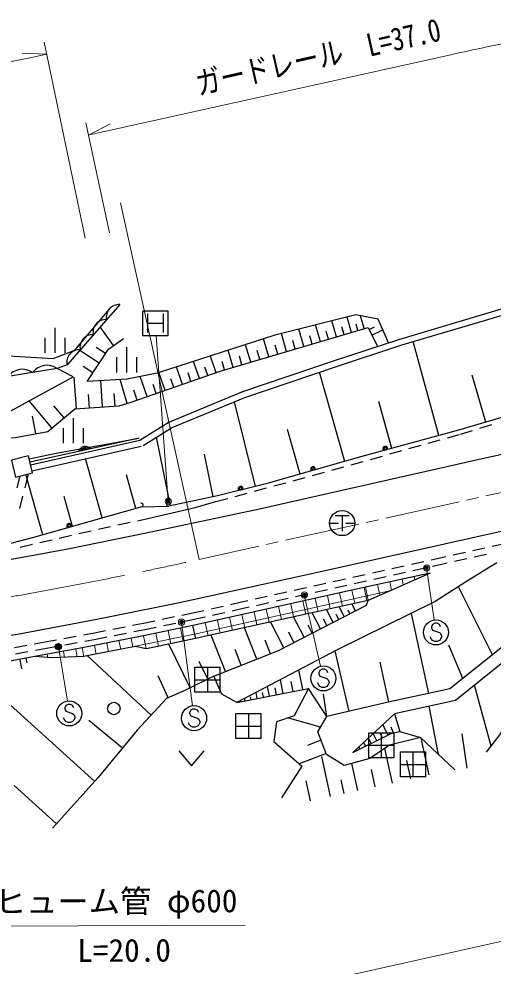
# Model space of a CAD drawing. Units: millimetres at full size, sheet at 1:1000; details may follow other scales. Extents: x 40000 to 680000, y 20000 to 380000.
# Drawn here: x 289692 to 327580, y 263513 to 339140 of the extents above; entities that cross this region are included whole.
import ezdxf
from ezdxf.enums import TextEntityAlignment as Align

# ---------------------------------------------------------------- set-up
doc = ezdxf.new("R2010")
doc.units = ezdxf.units.MM
doc.header["$LTSCALE"] = 1000
doc.header["$PDMODE"] = 32
doc.header["$PDSIZE"] = 500
doc.linetypes.add('CHAIN', pattern=[18.5, 12, -1.5, 3.5, -1.5])
for name, color, linetype, lineweight in [('M-BGD', 7, 'Continuous', 25), ('M-BGD-EXST', 7, 'Continuous', 25), ('M-BMK', 2, 'Continuous', 13), ('M-STR-HTXT', 7, 'Continuous', 13), ('M-STR-STRC', 7, 'Continuous', 25)]:
    doc.layers.add(name, color=color, linetype=linetype, lineweight=lineweight)
doc.styles.add('ＭＳ ゴシック', font='')
doc.styles.get('ＭＳ ゴシック').set_extended_font_data('MS Gothic')

msp = doc.modelspace()

# ---------------------------------------------------------------- linework, layer by layer
at = {"layer": 'M-BGD'}
for p, q in [((299588, 313845), (299588, 315845)), ((299588, 315845), (301588, 315845)), ((299963, 315595), (299963, 314095)), ((301213, 315595), (301213, 314095)), ((301588, 315845), (301588, 313845)), ((317292, 314415), (316992, 315429)), ((299963, 314845), (301213, 314845)), ((313788, 313379), (313396, 314702)), ((315059, 313754), (314683, 315025)), ((316278, 314115), (315917, 315335)), ((316785, 314265), (316635, 314772)), ((292568, 314475), (292568, 312475)), ((297243, 313055), (296186, 314547)), ((311085, 312579), (310660, 314016)), ((312464, 312987), (312056, 314366)), ((314423, 313566), (314235, 314202)), ((315668, 313935), (315488, 314544)), ((317676, 314338), (318108, 314552)), ((317897, 313890), (318762, 314318)), ((291768, 313675), (291768, 312475)), ((293368, 313675), (293368, 312475)), ((301588, 313845), (299588, 313845)), ((308212, 311729), (307798, 313130)), ((309648, 312154), (309223, 313590)), ((311775, 312783), (311571, 313472)), ((313126, 313183), (312930, 313845)), ((323236, 305867), (321198, 313373)), ((296111, 311650), (294553, 312678)), ((296615, 312413), (295851, 312917)), ((298299, 312920), (298299, 310920)), ((306811, 311314), (306406, 312682)), ((308930, 311941), (308718, 312659)), ((310367, 312366), (310154, 313085)), ((297499, 312120), (297499, 310920)), ((299099, 312120), (299099, 310920)), ((304118, 310433), (303646, 311793)), ((305448, 310894), (304987, 312224)), ((306127, 311112), (305925, 311796)), ((307512, 311522), (307304, 312222)), ((295598, 310871), (294818, 311385)), ((301368, 309478), (300875, 310900)), ((302758, 309961), (302276, 311351)), ((303438, 310197), (303202, 310877)), ((304783, 310663), (304552, 311329)), ((315734, 303812), (313707, 310935)), ((294290, 308023), (294115, 310536)), ((296380, 308169), (296234, 310259)), ((298335, 308445), (297787, 310352)), ((299947, 308985), (299389, 310591)), ((302063, 309720), (301822, 310415)), ((327001, 306933), (325905, 310690)), ((299144, 308707), (298865, 309510)), ((300657, 309232), (300411, 309942)), ((292332, 306479), (290508, 308649)), ((295335, 308096), (295262, 309141)), ((297370, 308238), (297301, 309228)), ((308604, 301812), (306918, 308577)), ((319483, 304848), (318464, 308601)), ((293296, 307289), (292486, 308253)), ((291032, 306018), (290770, 307411)), ((294016, 307267), (294016, 305267)), ((293216, 306467), (293216, 305267)), ((294816, 306467), (294816, 305267)), ((299352, 305502), (301611, 306918)), ((299617, 305079), (301877, 306494)), ((312173, 302799), (311159, 306360)), ((326520, 306453), (327477, 306744)), ((299300, 305664), (290572, 303738)), ((301805, 300275), (300673, 305740)), ((323941, 305694), (324904, 305963)), ((324990, 305987), (325946, 306278)), ((290620, 303549), (299352, 305502)), ((290741, 303063), (299461, 305015)), ((320859, 304833), (321822, 305102)), ((322400, 305263), (323363, 305532)), ((296351, 299291), (295016, 304034)), ((305218, 300983), (304511, 304396)), ((317777, 303972), (318740, 304241)), ((319318, 304402), (320281, 304671)), ((314695, 303111), (315658, 303380)), ((316236, 303541), (317199, 303810)), ((289774, 302642), (289535, 301699)), ((290434, 302807), (290155, 301703)), ((291608, 297956), (290255, 302763)), ((299037, 300047), (298281, 302733)), ((311608, 302267), (312573, 302528)), ((313153, 302685), (313634, 302815)), ((313634, 302815), (314117, 302950)), ((310063, 301850), (311029, 302111)), ((289983, 301024), (289737, 300055)), ((306974, 301016), (307939, 301277)), ((308519, 301433), (309484, 301694)), ((293980, 298623), (293312, 300995)), ((299512, 300181), (301665, 300246)), ((305429, 300599), (306395, 300859)), ((297602, 298741), (298580, 298949)), ((299167, 299074), (299395, 299123)), ((294479, 298044), (295454, 298269)), ((296038, 298404), (296273, 298458)), ((296273, 298458), (297016, 298616)), ((291361, 297325), (292336, 297550)), ((292920, 297685), (293895, 297909)), ((327516, 297040), (328491, 297258)), ((289802, 296966), (290776, 297191)), ((324393, 296340), (325369, 296559)), ((325954, 296690), (326930, 296909)), ((321064, 295600), (322041, 295816)), ((322626, 295946), (323120, 296055)), ((323120, 296055), (323807, 296209)), ((324505, 295833), (325481, 296051)), ((326067, 296182), (327042, 296401)), ((317940, 294907), (318916, 295124)), ((319502, 295253), (320479, 295470)), ((319615, 294746), (320591, 294962)), ((321177, 295092), (322154, 295308)), ((322739, 295438), (323233, 295548)), ((323233, 295548), (323920, 295701)), ((314809, 294213), (315299, 294322)), ((315299, 294322), (315792, 294431)), ((316378, 294561), (317354, 294777)), ((316491, 294054), (317467, 294270)), ((318053, 294400), (319029, 294616)), ((311686, 293519), (312662, 293736)), ((313247, 293866), (314224, 294083)), ((313360, 293358), (314336, 293575)), ((314922, 293706), (315411, 293814)), ((315411, 293814), (315905, 293924)), ((327531, 288373), (324823, 293807)), ((307487, 292585), (307976, 292694)), ((308562, 292824), (309538, 293041)), ((310124, 293172), (311100, 293389)), ((310236, 292664), (311213, 292881)), ((311798, 293011), (312774, 293228)), ((305047, 292045), (306024, 292261)), ((306609, 292391), (307487, 292585)), ((306720, 291883), (307599, 292078)), ((307599, 292078), (308089, 292186)), ((308674, 292317), (309651, 292534)), ((314800, 290958), (314273, 291980)), ((315689, 291416), (315283, 292204)), ((316133, 291645), (315991, 291922)), ((316578, 291874), (316293, 292427)), ((301131, 291210), (302110, 291414)), ((302698, 291537), (303584, 291722)), ((302804, 291028), (303693, 291213)), ((303584, 291722), (304461, 291916)), ((303693, 291213), (304572, 291408)), ((305158, 291537), (306135, 291753)), ((312486, 289766), (311645, 291399)), ((313778, 290432), (313112, 291723)), ((314289, 290695), (314026, 291206)), ((315244, 291187), (315042, 291581)), ((322458, 285285), (321061, 291678)), ((297206, 290417), (298187, 290612)), ((298776, 290728), (299657, 290903)), ((299657, 290903), (300544, 291088)), ((299761, 290394), (300650, 290579)), ((301238, 290701), (302217, 290905)), ((308715, 288027), (307723, 290531)), ((310854, 288925), (309791, 290988)), ((313132, 290099), (312799, 290745)), ((293276, 289670), (294259, 289852)), ((294849, 289962), (295736, 290126)), ((295736, 290126), (296617, 290301)), ((295833, 289615), (296718, 289791)), ((297307, 289907), (298288, 290102)), ((298876, 290218), (299761, 290394)), ((306211, 287034), (305059, 289941)), ((311670, 289346), (311249, 290162)), ((289339, 288962), (290324, 289136)), ((290914, 289240), (291800, 289397)), ((291800, 289397), (292686, 289561)), ((291893, 288885), (292781, 289050)), ((293371, 289159), (294355, 289341)), ((294945, 289451), (295833, 289615)), ((303371, 285730), (301660, 289219)), ((309794, 288454), (309367, 289533)), ((325161, 286479), (324056, 289133)), ((289428, 288450), (290413, 288624)), ((291004, 288728), (291893, 288885)), ((300249, 283542), (295167, 288282)), ((307463, 287530), (306967, 288782)), ((316073, 283850), (314956, 288675)), ((289763, 288004), (289902, 287252)), ((290254, 288095), (290324, 287719)), ((304775, 286418), (304086, 287822)), ((319261, 284586), (318563, 287783)), ((301605, 284921), (300807, 286693)), ((303755, 285376), (303755, 287376)), ((303755, 287376), (305755, 287376)), ((304755, 287376), (304755, 285376)), ((305899, 285211), (305268, 286660)), ((305755, 287376), (305755, 285376)), ((312379, 285597), (312069, 287158)), ((303755, 286376), (305755, 286376)), ((310818, 285287), (310600, 286385)), ((311599, 285442), (311444, 286222)), ((327437, 281070), (326091, 285942)), ((305755, 285376), (303755, 285376)), ((307111, 284551), (305899, 285211)), ((307111, 284551), (312818, 285684)), ((308739, 284874), (308643, 285356)), ((309229, 284971), (309152, 285358)), ((309720, 285069), (309566, 285842)), ((310269, 285178), (310160, 285727)), ((314305, 283441), (314018, 285215)), ((295751, 278249), (288992, 284383)), ((307267, 284582), (307248, 284678)), ((307758, 284679), (307720, 284871)), ((308248, 284777), (308200, 285018)), ((307027, 281673), (307027, 283673)), ((307027, 283673), (309027, 283673)), ((308027, 283673), (308027, 281673)), ((309027, 283673), (309027, 281673)), ((319711, 283661), (316381, 280566)), ((323223, 280408), (322474, 284265)), ((297968, 280923), (295280, 283124)), ((313786, 282586), (311159, 283323)), ((307027, 282673), (309027, 282673)), ((317640, 280144), (317640, 282144)), ((317640, 282144), (319640, 282144)), ((318737, 281724), (318530, 282146)), ((318640, 282144), (318640, 280144)), ((319186, 281945), (318772, 282788)), ((319632, 282131), (319428, 282587)), ((319640, 282144), (319640, 280144)), ((309027, 281673), (307027, 281673)), ((313827, 281547), (312753, 281138)), ((317391, 281062), (317242, 281366)), ((317840, 281283), (317699, 281570)), ((318289, 281504), (318007, 282077)), ((322480, 278771), (321839, 281708)), ((325502, 279316), (325110, 282063)), ((302482, 280704), (303482, 279504)), ((303482, 279504), (304482, 280704)), ((316943, 280842), (316868, 280994)), ((317640, 281144), (319640, 281144)), ((319543, 278130), (318939, 280898)), ((320170, 278615), (320170, 280615)), ((320170, 280615), (322170, 280615)), ((321170, 280615), (321170, 278615)), ((322170, 280615), (322170, 278615)), ((314236, 280473), (312083, 279653)), ((314601, 277052), (313903, 280249)), ((317723, 280092), (315669, 279526)), ((319640, 280144), (317640, 280144)), ((321011, 278450), (320691, 279919)), ((316775, 277526), (316301, 279700)), ((318159, 277828), (317857, 279212)), ((320170, 279615), (322170, 279615)), ((315688, 277289), (315451, 278376)), ((322170, 278615), (320170, 278615)), ((292684, 274869), (289305, 277936)), ((313002, 276703), (312654, 278301))]:
    msp.add_line(p, q, dxfattribs=at)
for points in [[(301611, 306918), (307575, 309389), (314919, 311873), (320059, 313557), (329502, 316357), (343086, 323797), (344438, 325182)], [(301803, 306456), (307750, 308921), (315077, 311399), (320208, 313080), (329695, 315893), (343392, 323394), (344796, 324832)], [(297745, 316332), (293539, 311518), (292745, 311231), (288830, 310594), (287067, 309561), (283940, 308366), (281479, 308111), (277066, 308850), (274176, 310198), (273146, 310701)], [(286692, 313313), (288437, 312277), (292434, 312030), (294163, 312680), (297064, 316138)], [(319226, 313284), (318387, 315155), (316600, 315506), (310146, 313887), (300748, 310859), (298347, 310386)], [(298651, 308536), (305781, 311010), (317594, 314504), (318340, 312994)], [(298347, 310386), (295151, 310193), (296857, 312782), (298059, 313634)], [(285272, 303466), (284886, 304798), (286407, 306826), (287605, 307065), (294021, 310567), (292745, 311231)], [(285272, 303466), (286329, 305525), (289404, 305712), (292001, 306201), (294160, 308014), (297694, 308260), (298651, 308536)], [(290504, 304010), (292539, 304449), (299300, 305664)], [(299395, 299123), (303767, 300133), (305429, 300599)], [(327884, 295708), (325677, 294356), (322964, 292613), (315116, 288760), (307111, 284551)], [(410010, 294794), (398645, 295677), (389951, 295989), (379478, 295951), (370071, 295553), (360032, 294656), (348158, 293076), (338974, 291395), (332180, 289960), (328454, 289111), (324122, 285649), (319087, 284548)], [(410374, 293762), (398588, 294679), (389935, 294989), (379501, 294951), (370137, 294554), (360143, 293662), (348314, 292088), (339168, 290413), (332395, 288983), (328899, 288186), (324564, 284721), (319711, 283661)], [(322557, 294897), (317593, 292715), (303800, 289663), (299885, 288851), (298976, 289017), (294852, 288221), (292320, 288121), (290968, 288226)], [(322557, 294897), (317376, 293761), (303598, 290711), (299654, 289887), (294741, 288913), (292257, 288475), (290968, 288226)], [(305268, 286660), (310425, 288704), (317467, 292332), (317593, 292715)], [(290968, 288226), (288372, 287747), (286151, 287389), (284100, 287049)], [(305268, 286660), (303011, 285554), (301484, 284866), (299131, 282344), (296032, 278558), (292365, 274517)], [(312818, 285684), (311680, 283506), (310261, 283007), (310056, 281447), (312289, 279471), (310671, 276952)], [(319087, 284548), (314305, 283441), (312818, 285684)], [(327055, 280580), (328108, 281976), (329467, 284453), (330263, 283589), (334382, 282202)], [(319711, 283661), (320133, 282249), (321779, 281764), (324533, 279178)], [(315669, 279526), (314256, 280419), (313567, 282227), (314305, 283441)], [(316381, 280566), (319502, 282100), (320133, 282249)], [(321779, 281764), (319308, 281142), (317723, 280092)]]:
    msp.add_lwpolyline(points, dxfattribs=at)
msp.add_lwpolyline([(290783, 302895), (290444, 304253), (289085, 303913), (289425, 302555)], close=True, dxfattribs=at)
msp.add_circle((297277, 284082), 500, dxfattribs=at)
for centre, radius, start, end in [((297670, 315336), 998, 85.67306, 192.04274), ((296618, 314133), 998, 85.67306, 192.04274), ((295567, 312929), 998, 85.67306, 192.04274), ((294515, 311726), 998, 85.67306, 192.04274), ((289974, 309738), 1429, 55.3005, 143.18352), ((291931, 310056), 1429, 55.3005, 143.18352), ((294993, 304441), 567, 40.5161, 164.37112), ((294993, 304441), 453, 48.47549, 156.41173), ((294993, 304441), 340, 64.10086, 140.78636)]:
    msp.add_arc(centre, radius, start, end, dxfattribs=at)
at = {"layer": 'M-BGD-EXST'}
for p, q in [((314522, 298881), (315222, 298881)), ((314972, 299481), (316072, 299481)), ((315522, 299481), (315522, 298231)), ((315822, 298881), (316522, 298881))]:
    msp.add_line(p, q, dxfattribs=at)
msp.add_circle((315522, 298881), 1000, dxfattribs=at)
msp.add_circle((315522, 298881), 1000, dxfattribs=at)
at = {"layer": 'M-BMK'}
for p, q in [((327011, 301054), (331757, 302105)), ((319004, 299282), (324863, 300579)), ((325448, 300708), (326425, 300924)), ((310998, 297509), (316856, 298806)), ((317442, 298936), (318419, 299152)), ((309436, 297163), (310412, 297379)), ((304104, 295983), (308850, 297034))]:
    msp.add_line(p, q, dxfattribs=at)
at = {"layer": 'M-BMK', "linetype": 'CHAIN'}
msp.add_arc((228449, 637708), 350000, 270.43433, 282.48341, dxfattribs=at)
at = {"layer": 'M-STR-HTXT'}
for p, q in [((294995, 321638), (291698, 337294)), ((291904, 336316), (289942, 336414)), ((296539, 330155), (324191, 336277)), ((296934, 322052), (295026, 330848)), ((295238, 329870), (296989, 330762)), ((304104, 295983), (297800, 324459)), ((301621, 300621), (300660, 313847)), ((322264, 295305), (322878, 291147)), ((320307, 294404), (320406, 293951)), ((321283, 294618), (321340, 294362)), ((322260, 294832), (322273, 294772)), ((316291, 293521), (316522, 292478)), ((317267, 293737), (317498, 292694)), ((317376, 293761), (317605, 292720)), ((317518, 293076), (319305, 293467)), ((318353, 293975), (318538, 293130)), ((319330, 294189), (319472, 293541)), ((303730, 290023), (317518, 293076)), ((312496, 293135), (313797, 287454)), ((313362, 292872), (313592, 291830)), ((314338, 293089), (314569, 292046)), ((315314, 293305), (315545, 292262)), ((309456, 292008), (309687, 290965)), ((310433, 292224), (310663, 291181)), ((311409, 292440), (311640, 291398)), ((312385, 292656), (312616, 291614)), ((306527, 291359), (306758, 290317)), ((307503, 291575), (307734, 290533)), ((308480, 291792), (308711, 290749)), ((302591, 290501), (302809, 289457)), ((302681, 290972), (303557, 284297)), ((303570, 290705), (303788, 289660)), ((303598, 290711), (303829, 289669)), ((304574, 290927), (304805, 289885)), ((305551, 291143), (305781, 290101)), ((298664, 289691), (298805, 288984)), ((299645, 289885), (299849, 288858)), ((299807, 289204), (303730, 290023)), ((300633, 290092), (300851, 289051)), ((301612, 290296), (301830, 289254)), ((292843, 289022), (293561, 284669)), ((294741, 288913), (294877, 288226)), ((294878, 288226), (299807, 289204)), ((295722, 289107), (295859, 288415)), ((296703, 289302), (296841, 288605)), ((297684, 289496), (297823, 288794)), ((291950, 288416), (292002, 288146)), ((293242, 288649), (293328, 288161)), ((294227, 288822), (294336, 288201)), ((294850, 288221), (294851, 288221)), ((311670, 261810), (339322, 267932))]:
    msp.add_line(p, q, dxfattribs=at)
msp.add_lwpolyline([(287687, 279808), (287773, 266689), (307773, 266766)], dxfattribs=at)
for centre, radius in [((301621, 300621), 150), ((301621, 300621), 120), ((301621, 300621), 90), ((301621, 300621), 60), ((301621, 300621), 30), ((301621, 300621), 20), ((322264, 295305), 150), ((322264, 295305), 120), ((322264, 295305), 90), ((322264, 295305), 60), ((322264, 295305), 30), ((322264, 295305), 20), ((312496, 293135), 150), ((312496, 293135), 120), ((312496, 293135), 90), ((312496, 293135), 60), ((312496, 293135), 30), ((312496, 293135), 20), ((302681, 290972), 150), ((302681, 290972), 120), ((302681, 290972), 90), ((302681, 290972), 60), ((302681, 290972), 30), ((302681, 290972), 20)]:
    msp.add_circle(centre, radius, dxfattribs=at)
for centre, radius, start, end in [((385796, 58015), 285000, 101.12673, 102.48343), ((228449, 637708), 308000, 275.41518, 281.8894), ((228449, 637708), 315000, 282.24119, 282.48341)]:
    msp.add_arc(centre, radius, start, end, dxfattribs=at)
for p in [(301621, 300621), (322264, 295305), (312496, 293135), (302681, 290972)]:
    msp.add_point(p, dxfattribs=at)
at = {"layer": 'M-STR-STRC'}
for p, q in [((322741, 290791), (322650, 290609)), ((322650, 290609), (322650, 290519)), ((322650, 290519), (322741, 290337)), ((322923, 290882), (322741, 290791)), ((323104, 290882), (322923, 290882)), ((323286, 290791), (323104, 290882)), ((323377, 290609), (323286, 290791)), ((322650, 289609), (322559, 289791)), ((322741, 290337), (323286, 290155)), ((323286, 290155), (323377, 290064)), ((323377, 290064), (323468, 289882)), ((323468, 289791), (323377, 289609)), ((323468, 289882), (323468, 289791)), ((322741, 289519), (322650, 289609)), ((322923, 289428), (322741, 289519)), ((323104, 289428), (322923, 289428)), ((323286, 289519), (323104, 289428)), ((323377, 289609), (323286, 289519)), ((313748, 287119), (313657, 286937)), ((313657, 286937), (313657, 286846)), ((313657, 286846), (313748, 286664)), ((313930, 287210), (313748, 287119)), ((313748, 286664), (314294, 286482)), ((314112, 287210), (313930, 287210)), ((314294, 287119), (314112, 287210)), ((314385, 286937), (314294, 287119)), ((313657, 285937), (313566, 286119)), ((313748, 285846), (313657, 285937)), ((314294, 286482), (314385, 286391)), ((314385, 285937), (314294, 285846)), ((314385, 286391), (314476, 286210)), ((314476, 286119), (314385, 285937)), ((314476, 286210), (314476, 286119)), ((313930, 285755), (313748, 285846)), ((314112, 285755), (313930, 285755)), ((314294, 285846), (314112, 285755)), ((293621, 284411), (293439, 284321)), ((293802, 284411), (293621, 284411)), ((293984, 284321), (293802, 284411)), ((293439, 284321), (293348, 284139)), ((293348, 284139), (293348, 284048)), ((293348, 284048), (293439, 283866)), ((293439, 283866), (293984, 283684)), ((294075, 284139), (293984, 284321)), ((293984, 283684), (294075, 283593)), ((303419, 283945), (303328, 283764)), ((303328, 283764), (303328, 283673)), ((303328, 283673), (303419, 283491)), ((303600, 284036), (303419, 283945)), ((303782, 284036), (303600, 284036)), ((303964, 283945), (303782, 284036)), ((304055, 283764), (303964, 283945)), ((293348, 283139), (293257, 283321)), ((293439, 283048), (293348, 283139)), ((293621, 282957), (293439, 283048)), ((293802, 282957), (293621, 282957)), ((293984, 283048), (293802, 282957)), ((294075, 283139), (293984, 283048)), ((294075, 283593), (294166, 283411)), ((294166, 283321), (294075, 283139)), ((294166, 283411), (294166, 283321)), ((303328, 282764), (303237, 282945)), ((303419, 283491), (303964, 283309)), ((303964, 283309), (304055, 283218)), ((304055, 283218), (304146, 283036)), ((304146, 282945), (304055, 282764)), ((304146, 283036), (304146, 282945)), ((303419, 282673), (303328, 282764)), ((303600, 282582), (303419, 282673)), ((303782, 282582), (303600, 282582)), ((303964, 282673), (303782, 282582)), ((304055, 282764), (303964, 282673))]:
    msp.add_line(p, q, dxfattribs=at)
for points in [[(336301, 309674), (332465, 308553), (328632, 307409), (324809, 306294), (317080, 304195), (309418, 302015), (305556, 301053), (301665, 300246)], [(280113, 294534), (283633, 295090), (288816, 295960), (293607, 296838), (299867, 298096), (308906, 300035), (326950, 304090), (333410, 305517), (338720, 306590), (342593, 307284)], [(299512, 300181), (290858, 297745), (287985, 296998), (282044, 296919), (276051, 297466), (272138, 297983), (268235, 298738), (264466, 300069), (260213, 302627)], [(284744, 289327), (289585, 290017), (295929, 291200), (302533, 292534), (313450, 294939), (331447, 298948), (336416, 300017), (342261, 301144)]]:
    msp.add_lwpolyline(points, dxfattribs=at)
for centre, radius in [((318968, 304825), 100), ((313190, 303205), 100), ((307405, 301629), 112), ((307405, 301629), 100), ((293706, 298663), 100), ((323014, 290155), 1000), ((292843, 289022), 150), ((292843, 289022), 120), ((292843, 289022), 90), ((292843, 289022), 60), ((292843, 289022), 30), ((292843, 289022), 20), ((314021, 286482), 1000), ((293711, 283684), 1000), ((303691, 283309), 1000)]:
    msp.add_circle(centre, radius, dxfattribs=at)
for centre, radius, start, end in [((318968, 304825), 188, 338.31918, 232.05897), ((318968, 304825), 150, 326.59869, 243.77945), ((318968, 304825), 112, 285.1891, 285.18904), ((313190, 303205), 188, 339.01361, 232.7534), ((313190, 303205), 150, 327.29313, 244.47388), ((313190, 303205), 112, 285.88352, 285.88349), ((307405, 301629), 188, 337.12517, 230.86496), ((307405, 301629), 150, 325.40469, 242.58544), ((299472, 300325), 150, 285.72258, 105.72258), ((301635, 300393), 150, 101.70543, 281.70543), ((293706, 298663), 188, 338.85268, 232.59248), ((293706, 298663), 150, 327.1322, 244.31296), ((293706, 298663), 112, 285.72261, 285.72255)]:
    msp.add_arc(centre, radius, start, end, dxfattribs=at)
msp.add_point((292843, 289022), dxfattribs=at)

# ---------------------------------------------------------------- texts
at = {"layer": 'M-STR-HTXT', "style": 'ＭＳ ゴシック', "width": 0.8}
msp.add_text('ガードレール\u3000L=37.0', height=1833, rotation=12.674, dxfattribs=at).set_placement((313917, 334703), align=Align.BOTTOM_CENTER)
at = {"layer": 'M-STR-HTXT', "style": 'ＭＳ ゴシック'}
for s, p in [('ヒューム管 φ600', (287772, 267189)), ('L=20.0', (294360, 263291))]:
    msp.add_text(s, height=1833, rotation=0.219, dxfattribs=at).set_placement(p, align=Align.BOTTOM_LEFT)

doc.saveas('drawing.dxf')
